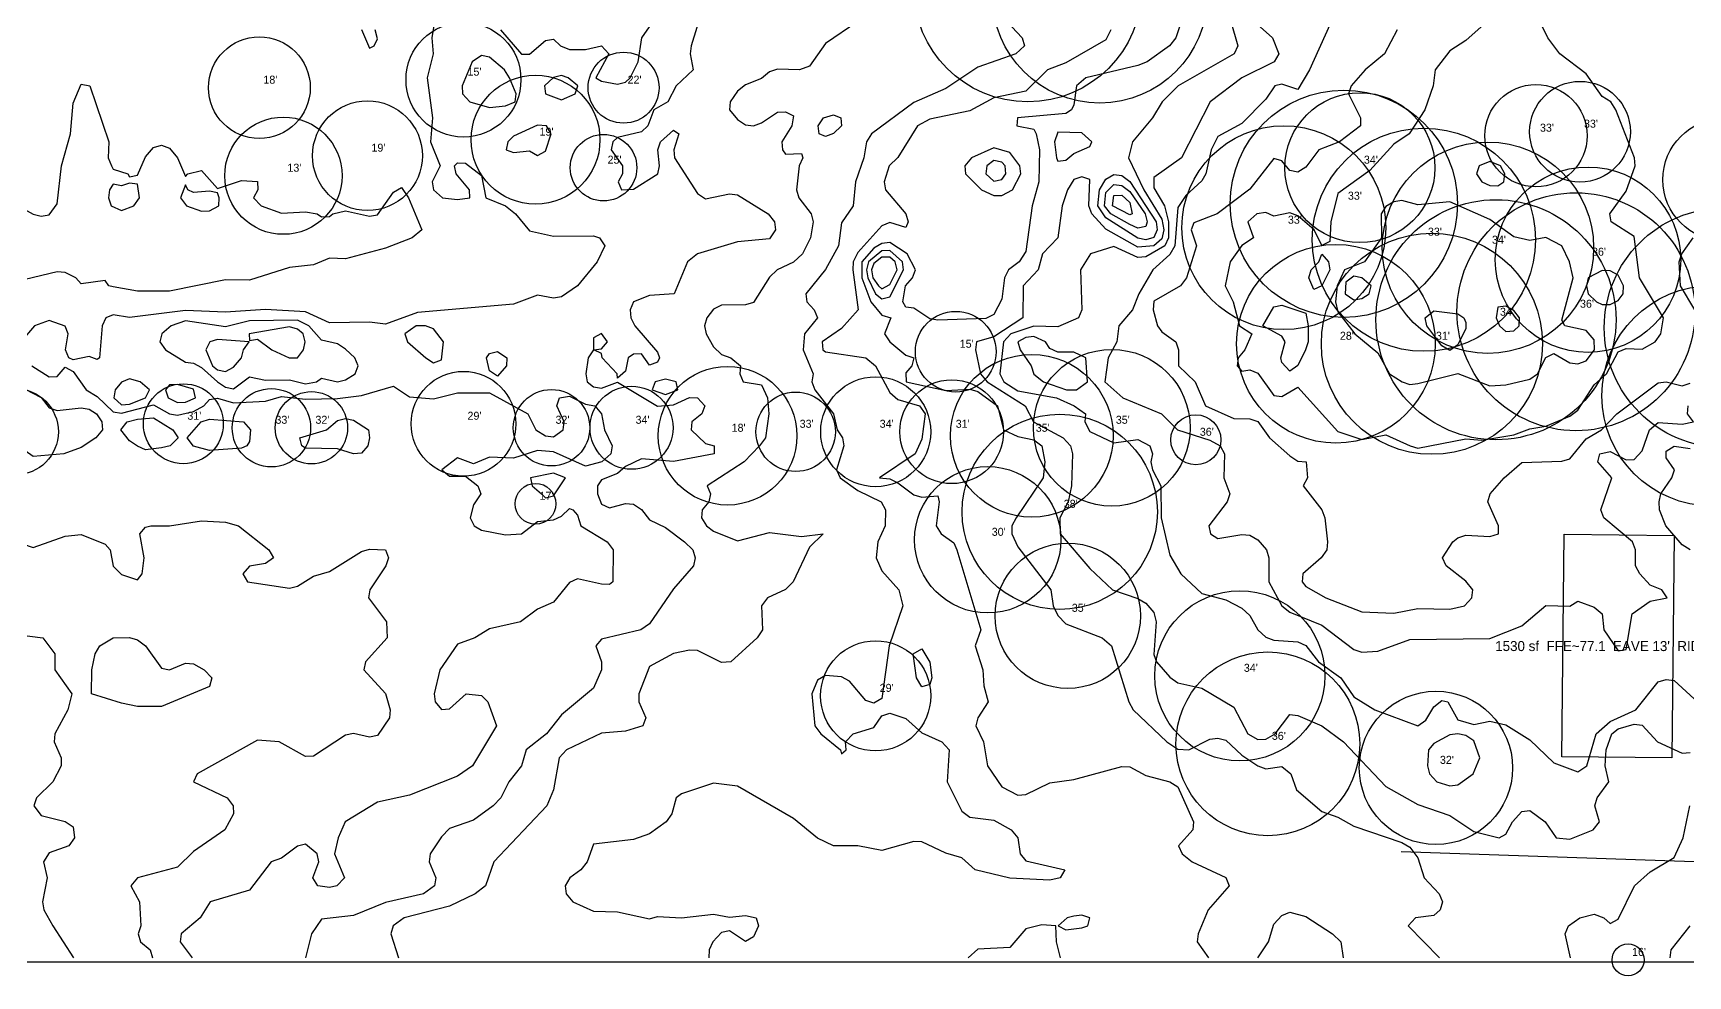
# Model space of a CAD drawing. Extents: x 425736 to 427074, y 1578339 to 1579567.
# Drawn here: x 426253 to 426666.5, y 1578346.5 to 1578582.1 of the extents above; entities that cross this region are included whole.
import ezdxf
from ezdxf.enums import TextEntityAlignment as Align

# ---------------------------------------------------------------- set-up
doc = ezdxf.new("R2010")
doc.units = 21
doc.header["$MEASUREMENT"] = 0
for name, color, linetype in [('A-BLDG-ANNO', 1, 'Continuous'), ('A-BLDG-FTPT', 1, 'Continuous'), ('C-ROAD-CNTR', 7, 'Continuous'), ('C-TOPO-HALF', 9, 'Continuous'), ('C-TOPO-MAJR', 3, 'Continuous'), ('C-TOPO-MINR', 8, 'Continuous'), ('G-ANNO-ZONE', 6, 'Continuous'), ('L-PLNT-ANNO', 92, 'Continuous'), ('L-PLNT-TREE', 92, 'Continuous')]:
    doc.layers.add(name, color=color, linetype=linetype)

msp = doc.modelspace()

# ---------------------------------------------------------------- linework, layer by layer
at = {"layer": 'A-BLDG-FTPT', "elevation": 76.13992309570312}
msp.add_lwpolyline([(426663.0558243818, 1578456.5930075934), (426662.4660390326, 1578400.998558625), (426634.95288160857, 1578401.272571077), (426635.5429249015, 1578456.9033814424), (426663.0558243818, 1578456.5930075934)], close=True, dxfattribs=at)
at = {"layer": 'C-ROAD-CNTR'}
msp.add_lwpolyline([(426594.78933869535, 1578377.5869578938), (426777.83140241937, 1578371.3628227862), (426930.50850105536, 1578365.794058313), (427050, 1578365.7485125621)], dxfattribs=at)
at = {"layer": 'C-TOPO-HALF'}
for points, elevation in [([(426421, 1578590.6540178573), (426417.3948228527, 1578579.0000000002), (426417.136999068, 1578576.9999999998), (426417.91414790996, 1578573), (426413.61480443913, 1578569), (426411.59545281343, 1578565), (426408.08905022964, 1578563), (426406.5660017346, 1578559), (426405, 1578557.464364688), (426399, 1578556.0340466083), (426397.8050855941, 1578555), (426397.4436417523, 1578553), (426400.20438957476, 1578549), (426400.25216803694, 1578547), (426399.1771082641, 1578545.0000000002), (426400.0027932961, 1578543), (426403, 1578543.136089578), (426409.03074295475, 1578547), (426409.5196658545, 1578549), (426409.03191850596, 1578553), (426409.68855084066, 1578555), (426413, 1578557.8509833587), (426414.30662020907, 1578557), (426413.07512060646, 1578553.0000000002), (426413.2252730735, 1578551.0000000002), (426419, 1578542.0566448802), (426421, 1578540.7602646428), (426427, 1578541.9297838388), (426429.00000000006, 1578541.7473406382), (426436.6019854196, 1578537), (426438.2067530615, 1578535), (426438.489571188, 1578533), (426437.00000000006, 1578530.7259362594), (426429, 1578529.9994278632), (426419, 1578526.9893941402), (426416.4441201001, 1578525), (426413.1799196787, 1578517), (426407, 1578516.5307135917), (426402.97377867956, 1578515), (426402.1338799908, 1578513), (426402.3005010962, 1578511), (426403.3030861354, 1578509.0000000002), (426409, 1578502.4305273835), (426409.50673612364, 1578501), (426409, 1578499.8595108148), (426407, 1578499.1158052755), (426405, 1578501.9870880707), (426403, 1578501.8987911828), (426401.65508068807, 1578501), (426401, 1578497.618761062), (426399, 1578495.8835063437), (426398.8906708832, 1578497), (426395.1818705036, 1578501), (426395, 1578502.0420445176), (426393.0470588235, 1578503), (426395, 1578503.2648131268), (426396.5056357524, 1578505), (426395, 1578507.0574718253), (426393, 1578505.9586666666), (426392.9962511715, 1578503), (426391.6676258993, 1578501), (426391.0721938922, 1578497), (426391.3950983186, 1578495), (426393.00000000006, 1578493.7063904076), (426395, 1578493.419960041), (426399, 1578494.9309474444), (426409, 1578488.8771012328), (426413, 1578489.2015991125), (426417, 1578491.0887721486), (426419.00000000006, 1578491.0216870098), (426420.7875639634, 1578489), (426420.0736176423, 1578487), (426417.5801583374, 1578485), (426417.40336298756, 1578482.9999999998), (426421, 1578479.5633039945), (426423.10003907775, 1578479), (426423.1547112462, 1578477), (426413, 1578475.1034132296), (426405, 1578475.7486893092), (426401, 1578473.854878927), (426399, 1578472.068684871), (426395, 1578470.5034872135), (426394.01811083395, 1578469), (426393.969630689, 1578467), (426395, 1578464.3696741117), (426397, 1578463.5105469818), (426401, 1578464.5727587442), (426403, 1578464.4222672358), (426405, 1578463.0889556375), (426407, 1578460.5107786467), (426411, 1578458.565980425), (426415.7309585188, 1578455), (426417.77740282466, 1578453), (426418.42488479265, 1578451), (426417.97013774107, 1578449), (426413, 1578443.2209032257), (426407, 1578434.5279634935), (426404.8268590455, 1578433), (426395, 1578430.6719275548), (426393.5553319919, 1578429), (426395.0258776329, 1578425), (426395.02278955723, 1578423.0000000002), (426393, 1578418.4066959384), (426385, 1578411.782923674), (426381.2542427153, 1578407), (426376.1793912355, 1578403), (426374.9641719745, 1578399), (426371.87169125077, 1578395), (426369.84075249673, 1578391), (426367.94655929727, 1578389), (426363, 1578385.426644182), (426357, 1578383.3530464491), (426355, 1578381.2971644613), (426352.1568952524, 1578377), (426351.92315748136, 1578375), (426353.6294298107, 1578371), (426353.2336244541, 1578369), (426350.5217509516, 1578367), (426341, 1578364.8347937842), (426333, 1578361.5680016833), (426325, 1578360.6956714762), (426322.4795895439, 1578357), (426321.0405959836, 1578351)], 73.5), ([(426369.72731798375, 1578583), (426375, 1578576.9038817005), (426377, 1578576.8735891646), (426381, 1578580.3233054783), (426383, 1578580.6072466245), (426384.7064053711, 1578579), (426387, 1578578.0236142534), (426391, 1578578.0388458832), (426395, 1578578.9295232454), (426396.8193494346, 1578577), (426393.57484595873, 1578571), (426393.57484595873, 1578571), (426395, 1578570.114613826), (426399, 1578569.41990562), (426401, 1578569.8448967892), (426402.15626345243, 1578571), (426404.11435400683, 1578575), (426405.07583333337, 1578581), (426409.27940042823, 1578587)], 73.5), ([(426540.4892696723, 1578587), (426538.5417934491, 1578581), (426536.907948244, 1578579), (426531.367281044, 1578575), (426529, 1578574.0306775067), (426516.04200261075, 1578571), (426513.7071590541, 1578569), (426513, 1578564.1944189463), (426512.45350692986, 1578563), (426511, 1578562.0718232044), (426498.970417473, 1578561), (426498.75809273846, 1578559), (426503, 1578558.1435764532), (426503.62415130937, 1578557), (426504.41533546324, 1578553), (426504.2901934623, 1578545), (426502.5949122807, 1578539), (426501, 1578527.533086191), (426499.36736099154, 1578525), (426496.7028199566, 1578523), (426495.6514666849, 1578521), (426495, 1578515.6061176471), (426493, 1578511.7818858018), (426491, 1578510.791595642), (426479, 1578510.3612793467), (426477, 1578510.7144455493), (426473, 1578513.4018454005), (426471, 1578513.6656558), (426470.30532844656, 1578515), (426470.9852586876, 1578519), (426472.7128176752, 1578521), (426473.47762938234, 1578523), (426471.40248104755, 1578527), (426467, 1578529.80746478), (426465, 1578529.5293191897), (426463, 1578528.3560906686), (426460.03182718565, 1578525), (426460.07366438024, 1578521), (426462.2639649012, 1578515), (426465, 1578511.6624652706), (426467.2952834922, 1578511), (426465.7446528857, 1578507), (426467.0389300677, 1578505), (426471, 1578501.6319129646), (426473.0533567869, 1578501), (426472.51895943563, 1578499), (426471, 1578497.236047107), (426471.1497630332, 1578495), (426481, 1578492.7816851125), (426487, 1578493.144020459), (426489, 1578492.6027227193), (426493.92547058413, 1578489), (426495.44400544965, 1578483), (426498.99999999994, 1578481.2843744138), (426503, 1578480.4818140315), (426504.9867374005, 1578479), (426505.76842667477, 1578475), (426505.35064464353, 1578471), (426498.631143388, 1578461), (426497.5383675133, 1578459), (426497.49669211195, 1578457), (426499, 1578453.7545070108), (426507.2311567164, 1578443), (426507.85845241306, 1578439), (426509, 1578436.5452396304), (426511, 1578434.518624642), (426520.064450277, 1578431), (426522.420138162, 1578429), (426526.7582892171, 1578415), (426527.86869020126, 1578413), (426536.2161481929, 1578405), (426539.00000000006, 1578403.2114164906), (426541.7823429542, 1578403), (426547, 1578405.632600481), (426549, 1578405.945863952), (426551, 1578405.4312992701), (426555, 1578401.6802712623), (426559, 1578399.013615734), (426561, 1578398.2237103174), (426565, 1578398.8679785333), (426567.2046296296, 1578397), (426568.6409327598, 1578393), (426575, 1578387.5739444569), (426579, 1578386.211128687), (426583, 1578383.8964957818), (426595, 1578379.8679334917), (426597, 1578378.692159383), (426599, 1578376.0031585596), (426600.5425531915, 1578371), (426604.30611037137, 1578367), (426605.10782685713, 1578365), (426604.5566521161, 1578363), (426603, 1578361.567085954), (426598.3580901857, 1578361), (426596.56687431294, 1578359), (426604.3720882293, 1578351)], 75.5), ([(426496.24732949876, 1578585), (426500.1258887495, 1578581), (426500.67417442845, 1578579), (426498.5466517232, 1578577), (426489, 1578573.6189140328), (426481.00000000006, 1578568.289013415), (426473, 1578564.7773993297), (426462.4591836735, 1578557), (426461.21232516563, 1578555), (426460.5530246889, 1578551), (426458.47664037446, 1578545), (426457.8655174485, 1578539), (426455, 1578534.7419215855), (426454.20353773586, 1578529), (426451, 1578523.0712468193), (426446.0641810919, 1578517), (426446.29335332336, 1578515), (426448.1277664125, 1578513), (426448.9221435794, 1578511), (426445.75030122616, 1578507), (426445.3419083064, 1578503), (426447.87385639036, 1578497), (426447.5652456178, 1578495), (426448.2860569715, 1578493), (426452.97180101095, 1578487), (426453.84407484403, 1578483), (426455.1930587691, 1578481), (426455.5466180959, 1578479), (426453.74457406404, 1578473), (426454.63831595215, 1578471), (426459, 1578467.83737646), (426464.84725838265, 1578465), (426465.9411162969, 1578463), (426465.87383703707, 1578459), (426464.06535516237, 1578455), (426463.6182140483, 1578451), (426465, 1578447.7198520345), (426469.2607396339, 1578442.9999999998), (426470.2780565091, 1578439), (426466.8992615452, 1578429), (426465, 1578415.8577728774), (426463, 1578414.6300634455), (426461, 1578415.352510808), (426457, 1578420.142619127), (426455, 1578421.273855818), (426451, 1578421.5958588133), (426449, 1578420.3796127145), (426447.55217940005, 1578417), (426448.3292052259, 1578409), (426449.81749871327, 1578407), (426454.71859545005, 1578403), (426455, 1578402.0428931876), (426456.1189773844, 1578403), (426455.9309309309, 1578405), (426457.86888567294, 1578407), (426463, 1578408.5600973237), (426465, 1578411.4750957855), (426467, 1578412.1859883238), (426471, 1578410.8636613525), (426475, 1578407.256851155), (426480.0413720475, 1578405), (426481.8937157318, 1578403), (426481.37269062817, 1578395), (426485.00000000006, 1578387.7093866353), (426487, 1578386.1373053293), (426493, 1578385.4456897355), (426497.3611509205, 1578383), (426499.0367285499, 1578381), (426499.5924123121, 1578377), (426501, 1578375.226871055), (426510.7552986513, 1578373), (426509.6048071548, 1578371), (426507, 1578370.4051634083), (426497.00000000006, 1578370.8923057923), (426488.3665893272, 1578373.0000000002), (426485, 1578376.0421576328), (426481, 1578377.1668085107), (426475, 1578380.0394990365), (426473, 1578380.0525739319), (426465, 1578377.80453149), (426459, 1578379.0214200714), (426453, 1578379.0342755397), (426449, 1578380.909840039), (426443, 1578385.8351351353), (426429, 1578393.9151687166), (426423, 1578394.70175), (426415, 1578392.0420948896), (426413.60838503484, 1578391), (426412.5274991353, 1578387), (426411.132457434, 1578385), (426407, 1578382.0299704517), (426403, 1578380.6006382979), (426393, 1578379.3985036423), (426391.3828095418, 1578375), (426389.831792976, 1578373), (426387.09067734884, 1578371), (426385.8715134888, 1578369), (426386.1809581935, 1578367), (426387.8296263345, 1578365), (426393, 1578362.640471092), (426399, 1578362.5234975282), (426407, 1578360.7620900501), (426409, 1578361.383231441), (426415, 1578361.0433565432), (426423, 1578361.9497256745), (426427, 1578361.1764093065), (426431, 1578361.6020637057), (426433.66335368453, 1578361), (426434.2451734422, 1578359), (426433, 1578356.2448540707), (426431, 1578355.0976709242), (426427, 1578357.7618151894), (426425, 1578357.3160248448), (426422.7803626411, 1578355), (426421.86629113543, 1578353), (426421.80371845944, 1578351)], 74.5), ([(426558.0793939105, 1578585), (426562.6282271945, 1578581), (426564.24674615456, 1578577), (426563.1127335194, 1578575), (426555, 1578570.9421109697), (426547.05394495407, 1578565), (426539.905079588, 1578551), (426533, 1578546.0191310567), (426533, 1578543.432558779), (426535.66378769936, 1578539), (426536.65472404927, 1578535), (426536.70804352965, 1578531), (426535.7698419378, 1578529), (426531, 1578526.201915036), (426529, 1578526.0372929634), (426523, 1578528.816592199), (426517.16401920945, 1578527), (426514.65037747397, 1578523), (426514.9796552698, 1578513), (426514.1498653904, 1578511), (426509.00000000006, 1578508.7336223172), (426503, 1578508.8607447285), (426497.31147650117, 1578507), (426495.46660169424, 1578505), (426494.50107002934, 1578497), (426495.55499176274, 1578495), (426499, 1578492.7007098778), (426508.72445384075, 1578491), (426513.1304347826, 1578489), (426515.8910976664, 1578487), (426515.7971306882, 1578485), (426517, 1578482.5995372804), (426523, 1578479.7484739677), (426529, 1578480.5840339852), (426532.03855421685, 1578479), (426532.6788651316, 1578477), (426532.25741444866, 1578475), (426532.67081179266, 1578473), (426534.778569393, 1578469), (426534.85221346945, 1578461), (426537, 1578451.6448087431), (426539.77029608405, 1578447), (426545, 1578442.05299589), (426551, 1578440.5332849892), (426555, 1578438.383589446), (426557, 1578436.6052891256), (426559.0154622571, 1578433), (426561.00000000006, 1578431.1630056654), (426563, 1578430.3745273151), (426569, 1578430.0005804673), (426571, 1578429.053364102), (426574.14166666666, 1578425), (426579.7215768177, 1578421), (426583, 1578416.2311827957), (426588.26425505825, 1578413), (426599, 1578409.0441693626), (426601, 1578410.4084887807), (426603, 1578413.7398474035), (426605, 1578415.3434343433), (426606.51391465677, 1578415), (426609, 1578410.506259389), (426613.00000000006, 1578409.3721241902), (426617, 1578410.1371841156), (426621, 1578409.2407186925), (426627, 1578405.4902196482), (426633, 1578399.7794974204), (426639, 1578397.4839758477), (426641.2151191517, 1578399), (426643.55944179476, 1578407), (426647, 1578410.1103672145), (426653.42580489954, 1578413), (426659, 1578420.0035262392), (426661, 1578420.5787317646), (426663, 1578420.298946557), (426671, 1578412.9613507453)], 76.5), ([(426593.843939233, 1578583), (426590.6289846517, 1578577), (426585.79171827994, 1578573), (426582.2778432528, 1578569), (426581.67062396463, 1578567), (426584.6383802817, 1578561), (426584.6121996303, 1578559), (426579.36274829047, 1578555), (426574.1968449136, 1578553), (426571, 1578548.6383636496), (426569, 1578547.424497333), (426567, 1578547.840085288), (426565, 1578550.1931523024), (426563, 1578550.8406999547), (426557, 1578543.1430899126), (426548.86795634043, 1578537), (426543, 1578534.7068165161), (426542.3309070013, 1578533), (426543.70544658636, 1578529), (426541.1763090129, 1578521), (426539.69518224674, 1578519), (426533, 1578515.1088963964), (426532.81734828197, 1578513), (426533.96120661264, 1578509), (426535, 1578507.5086989412), (426538.53140388767, 1578505), (426539.154185022, 1578503), (426539.1851477135, 1578499), (426543.35301794455, 1578495), (426545.8914602116, 1578489), (426553, 1578485.7933999738), (426557, 1578485.706419554), (426559.00000000006, 1578485.0440677968), (426561.9346582355, 1578481), (426567, 1578476.491232953), (426569, 1578475.146462851), (426571.08305921056, 1578475), (426571.37971149373, 1578471), (426570.3541666667, 1578469), (426574.97372210224, 1578463), (426575.7625698324, 1578461), (426576.43919544795, 1578455), (426576.2047052461, 1578453), (426574.81971677556, 1578451), (426570.2711913219, 1578447), (426570.08743475017, 1578445), (426571, 1578443.7883663364), (426575.99107002973, 1578441), (426585, 1578437.513226561), (426593, 1578437.1990975747), (426599, 1578438.2950218099), (426607, 1578438.1969461697), (426610.6465001033, 1578439), (426612.47195449524, 1578441), (426612.71712842496, 1578443.0000000002), (426611, 1578445.1964963502), (426606.07755474455, 1578449), (426605.145030426, 1578451), (426607.69819600193, 1578455), (426609, 1578456.0016256096), (426611, 1578456.6727933318), (426617, 1578456.2852123922), (426619.1250840619, 1578457), (426619.15185783524, 1578459), (426616.48739673797, 1578465), (426617.0768219658, 1578467), (426620.5235051272, 1578471), (426625, 1578474.8314658129), (426635, 1578475.1183374082), (426637, 1578475.7416289593), (426641, 1578480.7748218095), (426644.8546558058, 1578483), (426648.6743601463, 1578487.0000000002), (426659, 1578494.7247412782), (426661, 1578494.9543937708), (426665, 1578494.0034046175), (426667, 1578494.650180492)], 77.5), ([(426249.2569165423, 1578539), (426253, 1578536.8859310248), (426255, 1578536.3557745696), (426257, 1578536.7271884272), (426259, 1578539.4533333334), (426260.08523710107, 1578549), (426262.32285225624, 1578557), (426263, 1578564.659163987), (426265, 1578569.4142939043), (426267.1582417583, 1578569), (426271.873889204, 1578555), (426271.71277483995, 1578551), (426272.5039399625, 1578549), (426273, 1578548.1279683376), (426276.6496018203, 1578547), (426277, 1578546.2366790583), (426279, 1578546.651331719), (426281, 1578551.212815534), (426283, 1578553.5865348042), (426285, 1578554.146712604), (426287, 1578553.3851224105), (426289.07060333766, 1578551), (426291, 1578546.2657926101), (426291.57786116324, 1578547), (426295, 1578547.8038444736), (426299, 1578543.32275641), (426305, 1578545.3379815987), (426309, 1578545.0506251906), (426309.1454494696, 1578543), (426308.0093530787, 1578541), (426309.9696584591, 1578539), (426315, 1578537.1596146813), (426321, 1578537.4906789414), (426323.9099687588, 1578537), (426325, 1578536.1950503355), (426327, 1578536.2743607464), (426327.81967213115, 1578537), (426331, 1578537.6792620583), (426337, 1578536.346166395), (426339, 1578536.7055002877), (426343, 1578542.3580932885), (426345, 1578543.5489853043), (426346.7340267459, 1578541), (426350.0496040017, 1578533), (426347.7113107391, 1578531), (426341, 1578528.3971039928), (426331, 1578525.7608832808), (426327, 1578525.8724832213), (426322.99999999994, 1578524.255837059), (426317, 1578523.5713196034), (426307, 1578520.394679803), (426301, 1578520.452972973), (426287, 1578517.6768172886), (426279, 1578517.632680124), (426273, 1578518.765270227), (426273, 1578518.765270227), (426271.89706987224, 1578519), (426271, 1578520.3281423803), (426265, 1578519.4626086955), (426263.655513308, 1578521), (426261, 1578522.2671755727), (426259, 1578522.4963297574), (426251, 1578520.5743340016)], 72.5), ([(426668.1664162718, 1578513), (426664.5849140158, 1578519), (426664.2982836194, 1578525), (426664.9440474115, 1578527), (426667.7652035116, 1578531)], 77.5), ([(426251.00000000006, 1578493.1094224926), (426255, 1578491.0439359266), (426257, 1578488.5028944225), (426259, 1578487.8433636734), (426265, 1578488.4886690578), (426267, 1578488.1143541038), (426268.79301776615, 1578487), (426270.0959857799, 1578485), (426270.3129906026, 1578483), (426268.64657661854, 1578481), (426265, 1578478.591002395), (426260.6618099733, 1578477), (426253, 1578476.2969096715), (426249, 1578479.1908497885)], 72.5), ([(426667, 1578452.969367306), (426665, 1578454.2056005895), (426660.9339156855, 1578459), (426659.3575505466, 1578463), (426659.29654771136, 1578465), (426659.7100544026, 1578467), (426662.4213634999, 1578471), (426663.0776836158, 1578473), (426661, 1578475.9623721882), (426661, 1578477.6535291085), (426663, 1578478.878764989), (426667, 1578478.3271813237)], 76.5), ([(426243, 1578456.9770345392), (426253, 1578453.5492957747), (426261, 1578456.4048738778), (426265, 1578456.7831632653), (426271, 1578454.436955525), (426272.17202692595, 1578453), (426273, 1578448.8834080717), (426275, 1578446.841810546), (426279, 1578445.5238095238), (426280.21616320126, 1578447), (426280.7346867343, 1578450.9999999998), (426279.58601286175, 1578457), (426281, 1578458.688099808), (426282.4130434783, 1578459), (426287, 1578459.0224444442), (426295, 1578460.2740272698), (426301, 1578459.9440277887), (426304.2512959207, 1578459), (426311.84044233814, 1578453), (426313.064893617, 1578451), (426311, 1578449.6105357946), (426307, 1578448.8785625775), (426305.33039647574, 1578447), (426306.54615622107, 1578445), (426317, 1578443.37510408), (426319, 1578443.9351163944), (426323, 1578446.4433977853), (426327, 1578447.5430067314), (426335, 1578452.6158566927), (426337, 1578453.196500673), (426341, 1578453.0242653005), (426341.724530299, 1578451), (426341.12659874273, 1578449), (426337.1289452387, 1578443), (426336.796302521, 1578441), (426341.2526766595, 1578435), (426341.4133858268, 1578431), (426335.99740330735, 1578425), (426335.5896539672, 1578423.0000000002), (426341, 1578417.0744720267), (426342.20586911513, 1578413), (426342.03712176357, 1578411), (426338.99999999994, 1578406.604464139), (426337, 1578406.1537313433), (426333, 1578407.085415136), (426331, 1578406.6625760545), (426323, 1578401.3952043913), (426321, 1578401.3589502652), (426314.45707376057, 1578405), (426309, 1578405.42782533), (426293.91540469974, 1578397), (426293.0228531856, 1578395), (426301.43199761654, 1578390.9999999998), (426302.9814814815, 1578389), (426303.0334716063, 1578387), (426300.8338058115, 1578383), (426293, 1578377.5950772201), (426289, 1578373.6719439793), (426279.07548734965, 1578371), (426277.3462804477, 1578369), (426279.51146310964, 1578365), (426279.89710338134, 1578359), (426279.2255941499, 1578357), (426279.78571428574, 1578355), (426282.1683256906, 1578353), (426282.75109476264, 1578351)], 72.5), ([(426637.15902578796, 1578351), (426635.7892646857, 1578357), (426636.66310551733, 1578359), (426639.49302134645, 1578361), (426643, 1578361.897303392), (426645.43505402165, 1578361), (426646.99999999994, 1578359.6269222666), (426649, 1578360.7218785796), (426653.0777034319, 1578369), (426657, 1578372.479707049), (426663, 1578376.0774456523), (426665.2684794499, 1578381), (426666.95247626374, 1578388.9999999998)], 75.5)]:
    msp.add_lwpolyline(points, dxfattribs=dict(at, elevation=elevation))
for points, elevation in [([(426362.1127333403, 1578565), (426367, 1578563.5635595068), (426371, 1578563.9603894667), (426373.4536256324, 1578565), (426373.63046469784, 1578567), (426371.9591186759, 1578571), (426370.71050772176, 1578573), (426367, 1578576.1444887277), (426365, 1578576.5679470198), (426362.62974394945, 1578575), (426360.1940618304, 1578569), (426360.25791425037, 1578567), (426362.1127333403, 1578565)], 73.5), ([(426380.96726624534, 1578567), (426385, 1578565.4634204847), (426388.37901293725, 1578567), (426389.08523592085, 1578569), (426386.6878716886, 1578571), (426385, 1578571.505205243), (426383, 1578571.0786542923), (426380.7713512183, 1578569), (426380.96726624534, 1578567)], 73.5), ([(426371.20042417815, 1578553), (426373, 1578552.3109095832), (426377, 1578552.7153322867), (426379, 1578551.5581056466), (426381, 1578552.616595136), (426382.4140840628, 1578557), (426381.28422425035, 1578559), (426379, 1578559.1212817933), (426373, 1578556.4129311256), (426371.55287890247, 1578555), (426371.20042417815, 1578553)], 73.5), ([(426489.904538743, 1578543), (426493, 1578541.5795564128), (426495, 1578541.512311794), (426497.66042502597, 1578543), (426499.7832849338, 1578547), (426499.5270165959, 1578549), (426497, 1578552.3359304764), (426493, 1578553.4662109157), (426487.4707558934, 1578551), (426485.74211944605, 1578549), (426485.90852145135, 1578547), (426489.904538743, 1578543)], 75.5), ([(426614.9934834123, 1578545), (426617, 1578544.0273106417), (426619, 1578543.936909357), (426620.44941475365, 1578545), (426620.7297428727, 1578547), (426619.60445529444, 1578549), (426617, 1578550.0465012295), (426614.33249540755, 1578549), (426613.67705359333, 1578547), (426614.9934834123, 1578545)], 78.5), ([(426529, 1578530.8829760319), (426521, 1578535.9481601403), (426519.02391846664, 1578539), (426519.42338355037, 1578543), (426521, 1578545.6411930632), (426523, 1578546.773381858), (426525, 1578546.5510613539), (426527, 1578545.0415230254), (426533.5812722895, 1578535), (426533.87481064396, 1578533), (426533, 1578531.0532994117), (426531.00000000006, 1578530.4827368953), (426529, 1578530.8829760319)], 75.5), ([(426272.4846112791, 1578539), (426275, 1578537.8017440827), (426278.12105263164, 1578539), (426279.5479951397, 1578541), (426279, 1578544.4030634575), (426277, 1578544.6624957728), (426275, 1578543.953495007), (426273.00000000006, 1578544.3523685918), (426272.01349112426, 1578543), (426271.7622284257, 1578541), (426272.4846112791, 1578539)], 72.5), ([(426291.2738654147, 1578539), (426295, 1578537.6551273018), (426297, 1578537.7043710663), (426299.34197961027, 1578539), (426299.47517842986, 1578541), (426299, 1578542.1960079842), (426296.99999999994, 1578542.6439745072), (426293, 1578542.2617671345), (426291.63250478014, 1578543), (426291, 1578544.2179675996), (426289.8218430034, 1578541), (426291.2738654147, 1578539)], 72.5), ([(426527, 1578536.7578831487), (426522.65405798936, 1578539), (426523, 1578541.565852255), (426525, 1578541.6633655766), (426527, 1578539.8308247423), (426527.6087386319, 1578537), (426527, 1578536.7578831487)], 74.5), ([(426595.1023744648, 1578495), (426597, 1578494.3233865371), (426599, 1578494.5598164052), (426608.99999999994, 1578497.0999471177), (426617, 1578494.0017662337), (426621, 1578494.2157270648), (426627, 1578495.68329718), (426628.8786753327, 1578497), (426631, 1578501.0572315883), (426633, 1578502.069527897), (426637, 1578499.7223111112), (426639.00000000006, 1578499.5049482682), (426641, 1578500.215868346), (426643.0846358105, 1578503), (426643, 1578505.4900114406), (426641, 1578507.7862092664), (426635.7324902724, 1578509), (426635, 1578510.379120879), (426637.82594668027, 1578521), (426636.9029332077, 1578524.9999999998), (426635, 1578528.9815789473), (426631, 1578531.0833983722), (426627, 1578530.3361160804), (426623, 1578531.2480796091), (426617, 1578535.5304067659), (426607, 1578539.953657051), (426599, 1578539.2034514078), (426595, 1578540.2833537909), (426593, 1578540.001044932), (426591, 1578538.7671425035), (426589.82806172705, 1578537), (426589.93063812924, 1578531), (426585.62977602106, 1578525), (426580.6871635949, 1578523), (426578.804850105, 1578519), (426578.3926372415, 1578515), (426579, 1578512.5025304593), (426583.2615683733, 1578507), (426589, 1578502.2130245357), (426591.8826359833, 1578497), (426595.1023744648, 1578495)], 78.5), ([(426464.2343564952, 1578519), (426465, 1578518.2490383517), (426467, 1578519.2911274913), (426468.8619079768, 1578523), (426468.37115368195, 1578525), (426467, 1578526.1766717557), (426465, 1578526.1759242723), (426463, 1578524.5687943262), (426462.4156099034, 1578523), (426462.77564562927, 1578521), (426464.2343564952, 1578519)], 76.5), ([(426643.6276436659, 1578515), (426645, 1578514.302446793), (426647, 1578514.3415300546), (426649, 1578515.31962933), (426650.269474386, 1578517), (426650.38436115073, 1578519), (426649, 1578521.6331696904), (426646.99999999994, 1578522.7341776532), (426645, 1578522.790371075), (426641.56197362824, 1578521), (426641.1418704499, 1578519), (426641.54449410806, 1578517), (426643.6276436659, 1578515)], 78.5), ([(426607.00000000006, 1578502.831597739), (426605, 1578503.9652912258), (426601.22162508, 1578509), (426600.82292155945, 1578511), (426603, 1578512.6984924623), (426609, 1578511.9593691817), (426610.4457831325, 1578511), (426611, 1578509.8109065157), (426611, 1578508.2821316612), (426609, 1578504.2114639813), (426607.00000000006, 1578502.831597739)], 78.5), ([(426299.04390681005, 1578495.0000000002), (426301, 1578493.6136161566), (426303, 1578493.2016855285), (426307, 1578496.2469194764), (426311, 1578495.3912386706), (426317, 1578495.4776372262), (426321, 1578494.5116069536), (426323.8030129672, 1578495), (426325, 1578495.8626992854), (426329, 1578495.0172380323), (426331, 1578495.4615875548), (426333.4527228581, 1578497), (426334.1663222017, 1578499), (426333.3347236705, 1578501), (426331, 1578503.1572365882), (426329, 1578504.4970020303), (426325, 1578505.3989328027), (426321.8576460837, 1578509), (426319, 1578510.4298242973), (426307, 1578510.267103335), (426301.00000000006, 1578508.7556296072), (426291, 1578510.1885400363), (426287.4361967009, 1578509), (426285.136755748, 1578507), (426284.61336302897, 1578505), (426286.0598850207, 1578503), (426291, 1578499.8676190474), (426293, 1578499.6284127042), (426295, 1578498.5341078134), (426299.04390681005, 1578495.0000000002)], 73.5), ([(426351.0583530267, 1578500.9999999998), (426353, 1578499.715762895), (426355, 1578500.4418157337), (426355.46922041365, 1578505), (426353, 1578508.2141750264), (426351, 1578509.0156650527), (426348.64794331143, 1578509), (426345.8754091895, 1578507), (426346.54303908657, 1578505), (426351.0583530267, 1578500.9999999998)], 73.5), ([(426273.14352921984, 1578490.9999999998), (426275, 1578489.2066356689), (426277, 1578489.3676093908), (426281.05019638647, 1578491), (426282.01082892244, 1578493), (426279.6669996821, 1578495), (426277, 1578495.769704918), (426275, 1578494.9287363673), (426273.4652872004, 1578493), (426273.14352921984, 1578490.9999999998)], 73.5), ([(426286.7428303175, 1578491), (426289, 1578489.7993324678), (426291, 1578489.8695812696), (426293.5477462081, 1578491), (426293, 1578493.157874411), (426289, 1578494.3436553678), (426287, 1578494.239212979), (426286.01244756207, 1578493), (426286.7428303175, 1578491)], 73.5), ([(426278.99999999994, 1578478.8955721003), (426277, 1578480.2530323213), (426274.8684340932, 1578483), (426276.4824883045, 1578485), (426279, 1578485.6869251921), (426283, 1578485.9577977562), (426287.8628534287, 1578483), (426289.19537037035, 1578481), (426287.18289995595, 1578479.0000000002), (426285, 1578478.4750666535), (426281, 1578477.9764797506), (426278.99999999994, 1578478.8955721003)], 72.5), ([(426293, 1578478.9261059796), (426291.48725, 1578481), (426294.9581566692, 1578485), (426297, 1578485.6761396702), (426305.49816849816, 1578485), (426307.29019292607, 1578483.0000000002), (426307, 1578480.0802034428), (426306.3401840124, 1578479), (426305, 1578478.4379916822), (426297, 1578477.8551403843), (426293, 1578478.9261059796)], 72.5), ([(426332.99999999994, 1578476.9721148084), (426329, 1578478.2465896015), (426321, 1578478.4059945503), (426320.10888145666, 1578479), (426319.56945812807, 1578481), (426326.24390959786, 1578483), (426329, 1578485.3416971173), (426331, 1578485.8501070663), (426333, 1578485.435960068), (426336.78194285714, 1578483), (426337.04324565316, 1578481.0000000002), (426336.5614820118, 1578479), (426335, 1578477.1631750711), (426332.99999999994, 1578476.9721148084)], 72.5), ([(426379.9875811781, 1578467), (426381, 1578465.976915549), (426383, 1578466.4538209396), (426385.95485770365, 1578471), (426383, 1578472.182339563), (426377.20588816446, 1578471), (426377.691781415, 1578469), (426379.9875811781, 1578467)], 73.5), ([(426475, 1578418.7754329005), (426473.7180696662, 1578421), (426472.9025164362, 1578427), (426475, 1578428.2239048134), (426477, 1578424.9273289526), (426477.52635003254, 1578420.9999999998), (426477, 1578419.336531871), (426475, 1578418.7754329005)], 74.5), ([(426603.7289694884, 1578395), (426607, 1578394.0292830481), (426609, 1578394.2945576566), (426612.83061447856, 1578397), (426614.48472639365, 1578401.0000000002), (426613, 1578405.2769445411), (426611, 1578406.5937992008), (426609, 1578406.980881572), (426607, 1578406.7483658097), (426603, 1578404.5955150197), (426601.66982908966, 1578403), (426601.40562219446, 1578399), (426601.8697399622, 1578397), (426603.7289694884, 1578395)], 76.5)]:
    msp.add_lwpolyline(points, close=True, dxfattribs=dict(at, elevation=elevation))
at = {"layer": 'C-TOPO-MAJR', "elevation": 75}
for points in [[(426522.3026647462, 1578583), (426521, 1578580.434138421), (426511, 1578574.739450637), (426506.4653731035, 1578573), (426501, 1578567.599078341), (426493, 1578565.922102911), (426487, 1578562.690444457), (426477, 1578560.6350121747), (426473.92909072805, 1578559), (426469, 1578551.0658330268), (426466.8708641182, 1578549), (426465.6191819464, 1578545), (426465.9790985355, 1578543), (426471.0580879387, 1578537), (426471.6178164441, 1578535), (426471, 1578533.557367668), (426467, 1578534.7989861914), (426465, 1578533.9561739427), (426459, 1578527.3347266058), (426457.8646727242, 1578525), (426457.75350638677, 1578523), (426459.1297906036, 1578513), (426455, 1578508.2779629384), (426450.089054817, 1578505), (426450.3334240363, 1578503), (426451, 1578502.5132951422), (426461.02081632655, 1578501), (426463.4284073507, 1578499), (426467, 1578492.3253130028), (426469, 1578490.5930448123), (426474.4794258373, 1578489), (426475.8647607762, 1578487), (426475, 1578480.6320119672), (426473.39387654327, 1578477), (426464.4606550404, 1578471), (426467, 1578470.729685841), (426469, 1578469.732929748), (426473, 1578466.7190528635), (426475, 1578466.1616161617), (426479, 1578466.5185396462), (426479.3860208817, 1578465), (426478.6188992731, 1578459), (426479.87634105026, 1578457), (426483, 1578454.729777386), (426483.81554608746, 1578453), (426489.74717173004, 1578433), (426488.3856960408, 1578429), (426490.307641372, 1578423), (426490.54665825976, 1578419), (426491.59623868123, 1578415), (426488.99142091157, 1578411), (426488.51346450264, 1578409), (426490.4376263527, 1578405), (426491.4087426769, 1578399), (426495, 1578393.7869164813), (426499, 1578391.662348772), (426501, 1578391.8007848267), (426507, 1578394.774960763), (426513, 1578395.5784872673), (426525, 1578398.8102189782), (426527, 1578398.7716361338), (426531, 1578396.6007413291), (426537, 1578395.0041100788), (426539, 1578393.7216631356), (426542.8792560801, 1578385), (426542.7598516458, 1578383), (426539.16181953764, 1578379), (426540.10440677963, 1578377), (426542.57354535593, 1578375), (426551, 1578371.0558041588), (426551.7944688875, 1578369), (426546.5856287425, 1578363), (426544.10315627407, 1578357), (426543.83982430457, 1578355), (426546.65455502894, 1578351)], [(426509.6589009876, 1578351), (426508.68147778336, 1578355), (426508.5394736842, 1578359), (426505, 1578359.2489485051), (426501, 1578358.2248034934), (426497, 1578353.5886772203), (426489, 1578353.1648197956), (426486.63624695165, 1578351)], [(426558.95834648155, 1578350.9999999998), (426561.66358871973, 1578355), (426563, 1578359.4432799015), (426565, 1578361.6093689506), (426567, 1578362.4420386408), (426571, 1578361.3869722558), (426577.6845756457, 1578357), (426579.70223715995, 1578355), (426580.3552293022, 1578351)], [(426662.05720492394, 1578351), (426662.29157261096, 1578353), (426666.9893327528, 1578359)]]:
    msp.add_lwpolyline(points, dxfattribs=at)
for points in [[(426527, 1578534.3038973194), (426522.2947606483, 1578537), (426520.66702185, 1578539), (426521, 1578542.3219704702), (426523, 1578544.2759275176), (426525, 1578544.066532398), (426527, 1578542.5187298437), (426530.82253466255, 1578537), (426531.3826375033, 1578535), (426531, 1578533.7631274718), (426529, 1578533.4000463232), (426527, 1578534.3038973194)], [(426509.1296296296, 1578359), (426511, 1578358.0241545893), (426515, 1578358.5322619332), (426516.5378548896, 1578359), (426517.04809052334, 1578361), (426515, 1578361.7216323821), (426513, 1578361.471168437), (426511.3707914298, 1578361.0000000002), (426509.1296296296, 1578359)]]:
    msp.add_lwpolyline(points, close=True, dxfattribs=at)
at = {"layer": 'C-TOPO-MINR'}
for points, elevation in [([(426353.5953380804, 1578586.9999999998), (426352.55655941734, 1578581), (426352.9033419023, 1578577), (426351.40693947824, 1578571.0000000002), (426352.7198900931, 1578561), (426352.2631355932, 1578555), (426354.6415380724, 1578549), (426352.6327835746, 1578545), (426352.98336130776, 1578543), (426355.2956455309, 1578540.9999999998), (426359, 1578540.5587575291), (426362.1068367134, 1578541), (426362.0431143799, 1578543), (426358.6424828698, 1578547), (426358.29279145657, 1578549), (426359, 1578549.6817271947), (426361, 1578549.6722616742), (426365, 1578546.5674900399), (426366.09545686573, 1578541), (426371, 1578538.9776824035), (426373.48484848486, 1578537), (426377, 1578532.7276077096), (426383, 1578531.3890196816), (426393, 1578531.457096078), (426394.49222546164, 1578531), (426395.78551871004, 1578529), (426393.8710801394, 1578525), (426389.0110246434, 1578519), (426385, 1578516.195933188), (426383, 1578515.8990196078), (426379, 1578516.6757045388), (426373, 1578514.3980826654), (426349, 1578512.3425060522), (426341, 1578509.401869811), (426337, 1578509.9156885198), (426327, 1578509.7109670942), (426321, 1578512.4560137037), (426311, 1578513.055056852), (426301, 1578512.3586375578), (426291.00000000006, 1578512.8068844415), (426277, 1578511.031841866), (426273, 1578511.760024587), (426271.1051113315, 1578511), (426270.22008464794, 1578509), (426269.577383592, 1578501), (426269, 1578500.5853503183), (426267, 1578501.278901402), (426263, 1578500.4463526611), (426261.9029649596, 1578501), (426261.01178781927, 1578503), (426261.7508887066, 1578507), (426261, 1578508.9072755687), (426257.00000000006, 1578510.3240190828), (426253.32220580993, 1578508.9999999998), (426249.8654058025, 1578505)], 73), ([(426618.56518064655, 1578587), (426611, 1578580.2860931056), (426607, 1578577.7485353763), (426603.3451154297, 1578573), (426602.84915599186, 1578569), (426600.7155160439, 1578563), (426596.84032328526, 1578557), (426593, 1578554.3755485895), (426587, 1578547.7628320456), (426579, 1578542.0878099175), (426577.24938318465, 1578535), (426577, 1578530.0651722709), (426575, 1578529.0370513317), (426573.0946647291, 1578533), (426569, 1578536.5081884922), (426567, 1578537.2242009859), (426563, 1578536.4017586643), (426561, 1578537.3413378512), (426558.73811219237, 1578537), (426556.5326730598, 1578535), (426557.914217768, 1578531), (426555, 1578529.0850534693), (426552.0626687235, 1578525), (426550.85332616104, 1578519), (426552.8163655061, 1578515), (426554.449516441, 1578509), (426557.4841168996, 1578507), (426555.7205100956, 1578503), (426554.1139933708, 1578501), (426553.83548645244, 1578499), (426555, 1578497.641685558), (426557, 1578498.0028646158), (426559, 1578497.1740761583), (426563, 1578491.5645670001), (426565, 1578491.3184290319), (426569, 1578493.635819521), (426579, 1578482.5479299363), (426585, 1578480.5354254767), (426591, 1578481.751486078), (426597.0602549247, 1578479), (426597.0602549247, 1578479), (426599, 1578478.3817663817), (426611, 1578480.738767695), (426615, 1578480.3667121832), (426623, 1578481.6938234179), (426627, 1578483.23517559), (426631, 1578483.9238451936), (426637, 1578486.3923904689), (426639, 1578487.912099922), (426643, 1578494.2645048713), (426646.08124167606, 1578497), (426649, 1578502.4752194847), (426651, 1578503.3025295797), (426655, 1578503.1576685968), (426658.25984630163, 1578505), (426659.71053992177, 1578507), (426660.3531571219, 1578511), (426654.3862807909, 1578521), (426653, 1578531.3259863944), (426647.3267550954, 1578535), (426646.916365952, 1578537), (426651, 1578542.6367816094), (426653.29757539916, 1578549), (426653.1346080306, 1578551), (426648.4135685781, 1578563), (426647.1717277487, 1578565), (426644.99999999994, 1578566.288888889), (426641, 1578571.9643078193), (426634.4406082513, 1578577), (426631.4473189608, 1578581), (426629, 1578586.0058550374)], 78), ([(426335, 1578583.0308261407), (426337, 1578578.3493530499), (426338.14038876886, 1578579), (426339, 1578580.7074217075), (426338.4648078885, 1578583)], 73), ([(426459, 1578585.0135196033), (426451, 1578579.5173537328), (426447, 1578573.8737569526), (426444.4378194208, 1578573), (426439, 1578573.1269088993), (426437, 1578572.465322384), (426435.00000000006, 1578570.8337683524), (426431, 1578569.1848715167), (426429, 1578567.6345395704), (426427.1614482617, 1578565), (426427.0092613508, 1578562.9999999998), (426429, 1578560.5371519774), (426431, 1578559.180259161), (426433, 1578558.9351458666), (426435, 1578559.6948000633), (426439, 1578562.3932459452), (426441, 1578562.4652948403), (426443, 1578561.439678284), (426442.51369265653, 1578559), (426440.0446414182, 1578555), (426440.17522592016, 1578553), (426441, 1578551.8684608405), (426445, 1578552.0127388537), (426445.31097203214, 1578551), (426444.381635581, 1578549), (426443.71656262456, 1578543), (426444.2661337493, 1578541), (426447.34514800267, 1578537), (426447.88615816727, 1578535), (426447.21225034655, 1578531), (426445.2445443223, 1578527), (426443, 1578524.9281583629), (426438.87908680947, 1578523), (426437, 1578521.162601626), (426433, 1578514.8011586033), (426431, 1578514.2206612986), (426425, 1578514.1121118749), (426423, 1578513.1238201745), (426421.3460361381, 1578511), (426420.74024416826, 1578509), (426421.1754577328, 1578507.0000000002), (426423, 1578503.765256232), (426425, 1578501.779874214), (426427.32671260636, 1578501), (426429.696096195, 1578499), (426429.5375544732, 1578497), (426430.39182114054, 1578495), (426435, 1578494.2623864904), (426436.4892343625, 1578491), (426436.819714181, 1578487), (426435.9720130381, 1578481), (426434.4557486631, 1578479), (426430.5980229077, 1578475), (426421.37797311274, 1578469), (426422.25575554627, 1578467), (426421.7981314232, 1578465), (426420.1728395062, 1578463), (426420.0087426073, 1578461), (426421.2310717184, 1578459), (426423, 1578457.6339535331), (426429, 1578455.2126624503), (426437.00000000006, 1578457.2882082458), (426445, 1578456.325391573), (426450.37186897884, 1578457), (426447, 1578453.631431244), (426442.85007808433, 1578445), (426441, 1578443.0979395236), (426436.4795836669, 1578441), (426435.0070422535, 1578439), (426435.21237888077, 1578433.0000000002), (426433.8706598985, 1578431), (426427.3029745477, 1578425), (426425, 1578424.817726052), (426419, 1578427.8600888327), (426417, 1578427.9437701814), (426413, 1578427.0563927153), (426407, 1578423.8370377957), (426404.35733038554, 1578417), (426404.3143735588, 1578415), (426406.0750116478, 1578411), (426405.31664631667, 1578408.9999999998), (426401, 1578407.650693802), (426395, 1578407.1900351325), (426386.23534903023, 1578403), (426384.4228779784, 1578401), (426383.014191798, 1578393.0000000002), (426381.3150867823, 1578389), (426368.07399906527, 1578375), (426365.9802321933, 1578369), (426363.4089750128, 1578367), (426357, 1578363.9382232346), (426345.70921814675, 1578361), (426342.9052607607, 1578359), (426342.36792614125, 1578357), (426344.24219823355, 1578351)], 74), ([(426552.2094535649, 1578585), (426553.9820869146, 1578579), (426553.1098639456, 1578577), (426539.1063745806, 1578569), (426535.07608034083, 1578565), (426532.6778464254, 1578561), (426527.69036677363, 1578555), (426526.6597946612, 1578551), (426530.4731755168, 1578543), (426535, 1578535.66038273), (426535.5354983271, 1578533.0000000002), (426535, 1578530.7298710777), (426533, 1578528.9466903326), (426529, 1578528.6590354892), (426521, 1578533.1454446344), (426517.5463637091, 1578537), (426516.79310611624, 1578538.9999999998), (426517, 1578545.5298258616), (426515, 1578546.2311421228), (426513, 1578545.5149585695), (426511.3919481954, 1578543), (426510.1334614996, 1578539), (426508.9924538121, 1578531), (426505.1648571602, 1578527), (426504.09786756453, 1578523), (426500.33741728356, 1578519), (426500.2987445047, 1578511), (426493, 1578506.2678810908), (426488.677515471, 1578505), (426488.4683360552, 1578503), (426489.6585074937, 1578497.0000000002), (426491.35940844525, 1578495.0000000002), (426500.87389765435, 1578489), (426502.91053360316, 1578485), (426510.31689984456, 1578481), (426512.1418266563, 1578479), (426512.66447700857, 1578477), (426512.41820913873, 1578469), (426511.57436424354, 1578465), (426509.4835078239, 1578461), (426509.57910417614, 1578457), (426517, 1578448.3653021443), (426522.71990950225, 1578443), (426529, 1578440.8384903565), (426531, 1578439.641447816), (426533, 1578437.3258344363), (426533.56863645307, 1578435), (426533, 1578426.8638095239), (426533.64153417473, 1578425), (426537, 1578421.1447416192), (426539, 1578419.7851103805), (426545, 1578418.4446584939), (426553, 1578413.6574567244), (426556.4986616437, 1578407), (426559, 1578405.572885002), (426561, 1578405.6576927016), (426563.3358202247, 1578407), (426567, 1578411.816234836), (426569, 1578411.5776610323), (426575, 1578408.9741529285), (426580.4351047288, 1578405), (426591, 1578393.8800088067), (426599, 1578389.3713821138), (426607, 1578386.591676482), (426613, 1578382.6268874817), (426619.30776746455, 1578381), (426621, 1578381.9508646722), (426622.63757940487, 1578385), (426625, 1578387.5912222506), (426627, 1578387.84711132), (426630.8141197498, 1578385), (426633.53078556265, 1578381.0000000002), (426637, 1578380.6932032725), (426642.80337636545, 1578383), (426644.3920595533, 1578385), (426643.2482883348, 1578389), (426643.76047904196, 1578391), (426646.68753744755, 1578395.0000000002), (426645.8047037809, 1578399), (426646.0260061162, 1578403), (426647.48234514345, 1578407), (426649, 1578408.28596957), (426653, 1578409.3788426039), (426655, 1578409.1642246041), (426658.8857142857, 1578405), (426665, 1578402.199619255), (426667, 1578402.371234358)], 76), ([(426577, 1578584.200423181), (426571.931994141, 1578573), (426569, 1578568.0620863535), (426565, 1578569.3517434462), (426563.2611977856, 1578569), (426561, 1578565.6651975447), (426555, 1578559.5359949702), (426549, 1578556.2616717194), (426547.36261079775, 1578553), (426545.99317871756, 1578547), (426545, 1578545.1845386534), (426541, 1578541.535448365), (426539, 1578538.5289435096), (426538.28269668884, 1578529), (426537, 1578526.829650593), (426532.77812975936, 1578523), (426529.23985360435, 1578517), (426527.686795854, 1578513), (426524.23812923953, 1578509), (426523.7524771341, 1578505), (426521.5643564356, 1578501), (426520.74028761534, 1578495), (426525.3019953263, 1578491), (426534.915768057, 1578487), (426538.9210942799, 1578483), (426547, 1578480.4350675954), (426549.5619707467, 1578478.9999999998), (426550.68677598913, 1578477), (426550.477525119, 1578471), (426551.95966850827, 1578467), (426551.32997189614, 1578465), (426546.7388843239, 1578459), (426547.1903464383, 1578457), (426549, 1578455.863603031), (426555, 1578456.7991561182), (426557, 1578456.6415557114), (426559, 1578455.524369748), (426561.20185708517, 1578453.0000000002), (426561.7475814974, 1578451), (426561.7662432828, 1578445), (426565, 1578438.9652422508), (426567, 1578437.4071325993), (426575, 1578434.130865609), (426583, 1578428.0876115756), (426585.00000000006, 1578427.4373779034), (426589, 1578427.6372300233), (426597, 1578430.5684019015), (426617, 1578430.8056730093), (426625, 1578433.9881445507), (426631, 1578439.078660643), (426637, 1578438.8998790078), (426639, 1578440.2014585233), (426643, 1578438.6670267936), (426645.0665036675, 1578437), (426645.4547817759, 1578433), (426649, 1578427.7817531305), (426651, 1578428.119266055), (426652.5693205773, 1578437), (426657, 1578440.1651480636), (426661.32044817926, 1578441), (426659.94043715845, 1578443), (426657, 1578444.1995631997), (426654.41660079046, 1578447), (426653.3837021838, 1578449), (426653.4002188982, 1578453), (426652.61448938027, 1578455), (426645.4928432383, 1578461), (426644.6979944947, 1578463), (426647.4509232264, 1578471), (426643.9831113552, 1578475), (426644.4366498548, 1578477), (426647, 1578477.5490053666), (426651, 1578475.4852271401), (426653, 1578475.5529631095), (426655, 1578477.718132487), (426656.90332795604, 1578483), (426659, 1578484.8473613549), (426665, 1578484.431394969), (426667.8583626319, 1578485), (426666.333490566, 1578487), (426666.54093026696, 1578489)], 77), ([(426252.6166593342, 1578499), (426257, 1578496.1919811803), (426259, 1578496.3079275114), (426261, 1578498.6534867003), (426263, 1578497.590555095), (426266.2105363619, 1578493), (426269, 1578491.350543478), (426273, 1578487.4422722766), (426275, 1578487.1515587962), (426283, 1578489.2181229347), (426286.99999999994, 1578487.018841046), (426289, 1578486.6898539942), (426293, 1578487.5712561933), (426295.6086667773, 1578489), (426297, 1578490.5323288473), (426299, 1578490.9374705208), (426303, 1578489.7314485912), (426311, 1578490.1698237523), (426315, 1578491.3054807456), (426321, 1578490.6563316807), (426329, 1578490.7741194714), (426335, 1578491.5590007086), (426343, 1578493.8901734105), (426347.00000000006, 1578491.2263031825), (426353, 1578490.7714854742), (426359, 1578492.203148203), (426367, 1578492.2348505696), (426376.6089076295, 1578487), (426378.5917808219, 1578483), (426381, 1578481.5244979467), (426383, 1578481.217394432), (426385.41759384423, 1578483), (426385.6307992203, 1578485), (426383.81528662425, 1578489), (426384.4824074074, 1578491), (426387, 1578491.365159822), (426390.99999999994, 1578489.417369262), (426393.31798889977, 1578489), (426394.96689923736, 1578487), (426395.77506081166, 1578483), (426397.66940595355, 1578479), (426397.2958531722, 1578477.0000000002), (426395.0552407932, 1578475), (426391, 1578473.8676154227), (426383, 1578477.4619867068), (426379, 1578477.8143184946), (426373, 1578475.9180949242), (426367, 1578476.175477786), (426363, 1578474.4882096068), (426359, 1578475.9570274637), (426355.08868958644, 1578473), (426357, 1578471.421399177), (426361, 1578471.4371097235), (426364.04548702075, 1578469), (426364.8643144684, 1578467), (426363, 1578464.2725035883), (426362.1619980829, 1578461), (426363.14053394017, 1578459), (426365, 1578457.89483407), (426371, 1578456.7815135964), (426375, 1578456.9888603257), (426379, 1578460.0319166528), (426383, 1578460.4717779867), (426385, 1578461.3686471484), (426387, 1578463.308280864), (426387.8156895825, 1578463), (426389, 1578461.631912302), (426389.8034969204, 1578459), (426396.41518125375, 1578455), (426397.93655147194, 1578453), (426397.85137234593, 1578445), (426397, 1578444.3111250787), (426395, 1578444.4300884958), (426389, 1578445.7690715552), (426387, 1578444.8556390977), (426383, 1578439.8882764955), (426379, 1578438.1842622953), (426374.73986013985, 1578435), (426367, 1578433.2797485408), (426363.3318948608, 1578431), (426359, 1578429.4076563413), (426354.5872865275, 1578423), (426353.2011449388, 1578417), (426353.4514234648, 1578414.9999999998), (426355, 1578413.1091192518), (426357, 1578413.268844221), (426361.18206157966, 1578417), (426365, 1578416.6200204291), (426366.5589777195, 1578415), (426368.77482251776, 1578409), (426362.7350205824, 1578399), (426359, 1578396.4247383163), (426347, 1578391.7105902229), (426339, 1578389.886417792), (426330.9405940594, 1578385), (426329.1483321504, 1578381), (426328.25828762224, 1578377), (426330.74605307356, 1578371), (426328.8627630375, 1578369), (426327, 1578368.5613014437), (426324.095332891, 1578369), (426322.85415953444, 1578371), (426324.31186440674, 1578375), (426323.89763779525, 1578377), (426321, 1578379.4133162613), (426319, 1578378.9189517107), (426315, 1578375.9193788555), (426312.4149034039, 1578375), (426307, 1578367.9296749476), (426297.2352721152, 1578365.0000000002), (426294.6902351999, 1578361), (426289.92848013336, 1578357), (426289.6963172138, 1578355), (426292.70174253685, 1578351)], 73), ([(426245, 1578432.329039591), (426255.34609120525, 1578431), (426258.35931307793, 1578427), (426258.42356959864, 1578423), (426262.60225048923, 1578417), (426261.6608505999, 1578413), (426258.38667459844, 1578407), (426258.1781179985, 1578405), (426259.9815059445, 1578401), (426259.99045194144, 1578399), (426257.86234817817, 1578395), (426253.7908496732, 1578391), (426253.16229782486, 1578389), (426255, 1578386.5905081898), (426261, 1578385.1065148218), (426262.99999999994, 1578383.756784699), (426263.3324875672, 1578381), (426261.91708640056, 1578379), (426257, 1578377.2286546868), (426255.5420062949, 1578375), (426256.48575399583, 1578371), (426255.2736070657, 1578365), (426255.66787814, 1578363), (426257.8561851351, 1578359), (426263.0220854851, 1578351)], 72)]:
    msp.add_lwpolyline(points, dxfattribs=dict(at, elevation=elevation))
for points, elevation in [([(426451, 1578556.2731739273), (426449.412732475, 1578557), (426449.13831360947, 1578559), (426450.42669172934, 1578561), (426453, 1578561.7430052934), (426454.7976999477, 1578561), (426454.99896676425, 1578559), (426453, 1578557.018774535), (426451, 1578556.2731739273)], 74), ([(426508.67953431373, 1578551), (426509, 1578550.1565487846), (426511, 1578550.373950077), (426513, 1578552.0548408937), (426517, 1578553.7825223436), (426517.5233054465, 1578555), (426515, 1578557.2006940155), (426509, 1578557.3477461608), (426508.2050836231, 1578555), (426508.67953431373, 1578551)], 76), ([(426491.04120443744, 1578547), (426492.99999999994, 1578545.1109064545), (426495, 1578545.5882117723), (426495.9898230957, 1578547), (426495.8201264398, 1578549), (426495, 1578549.8928908166), (426493, 1578550.2869734936), (426491.23700892663, 1578549), (426491.04120443744, 1578547)], 76), ([(426463.44664800493, 1578517), (426464.99999999994, 1578515.7133537685), (426467, 1578516.237015267), (426470.4107856271, 1578523), (426470.16096791864, 1578525), (426467, 1578527.8213709728), (426465, 1578527.7049291353), (426461.6798624856, 1578525), (426461.1788949275, 1578523), (426461.52056342346, 1578521), (426463.44664800493, 1578517)], 76), ([(426573, 1578518.044106464), (426571.7269333333, 1578521), (426572.36242208374, 1578523), (426574.2471550952, 1578525), (426575, 1578526.8509902544), (426576.68807339447, 1578525), (426576.94984407484, 1578523), (426575, 1578518.9708976941), (426573, 1578518.044106464)], 78), ([(426580.8397966102, 1578517), (426583, 1578515.4997337875), (426585, 1578515.7766902575), (426586.8560657985, 1578517), (426587.32447243185, 1578519), (426585.00000000006, 1578520.9647869135), (426583, 1578521.3505213193), (426581, 1578519.8570905228), (426580.8397966102, 1578517)], 79), ([(426567, 1578497.66375818), (426565, 1578499.847359736), (426564.7431040824, 1578501), (426565.83009747847, 1578505), (426565, 1578506.4261591695), (426560.20409813966, 1578509), (426563, 1578513.7447737912), (426565, 1578514.1591480067), (426571, 1578512.1664906722), (426571.5996773037, 1578509.0000000002), (426571.575147929, 1578505), (426570.8851102941, 1578503), (426569, 1578499.096436744), (426567, 1578497.66375818)], 78), ([(426619.38333787094, 1578509), (426621, 1578507.568179078), (426623, 1578507.686463024), (426624.2646955435, 1578509), (426624.3811169323, 1578511), (426623, 1578512.773124076), (426621, 1578513.9135968601), (426619, 1578513.6510320767), (426618.52254424675, 1578511), (426619.38333787094, 1578509)], 79), ([(426316.8987380497, 1578501), (426319, 1578500.9486463426), (426320.4936347315, 1578503), (426320.9769470025, 1578505), (426320.4089360299, 1578507), (426319, 1578508.1725131487), (426317, 1578508.7058639727), (426306.91132881184, 1578507), (426307, 1578505.2946859903), (426309, 1578505.6062745096), (426312.60051198176, 1578503), (426316.8987380497, 1578501)], 74), ([(426297.8186004658, 1578499), (426299, 1578498.00290386), (426300.99999999994, 1578497.5707953197), (426303, 1578498.6304420072), (426304.98934810393, 1578501), (426305.4887181364, 1578503), (426306.93365959765, 1578505.0000000002), (426299, 1578505.5703514013), (426297.1388115135, 1578505), (426296.074879067, 1578503), (426297.8186004658, 1578499)], 74), ([(426511.22133904, 1578492.9999999998), (426513.6482451253, 1578493), (426516.4131171097, 1578495), (426516.01235356764, 1578501), (426512.99999999994, 1578502.3903911153), (426509, 1578502.4225352113), (426507, 1578503.325231911), (426505.96674869803, 1578505), (426503, 1578506.2720650786), (426501, 1578506.0492488074), (426499.0513091775, 1578505), (426499.57661064423, 1578503), (426502.3242421753, 1578499), (426503, 1578496.890149923), (426505.41643763904, 1578495), (426511.22133904, 1578492.9999999998)], 77), ([(426369.00000000006, 1578496.3952715904), (426367, 1578497.7528964207), (426366.27364580403, 1578501), (426367, 1578502.0832984513), (426369, 1578502.590849828), (426371.30716925353, 1578501), (426371.26670251373, 1578498.9999999998), (426369.00000000006, 1578496.3952715904)], 73), ([(426407.6338840398, 1578493), (426411, 1578491.7823388348), (426414.1007699121, 1578493), (426413.6384479718, 1578495), (426411, 1578495.6853589974), (426408.3899598189, 1578495), (426407.6338840398, 1578493)], 74), ([(426275, 1578414.7079707624), (426267.5397526502, 1578417), (426267.6467482292, 1578423), (426268.4402230742, 1578427), (426269.6318661331, 1578429), (426273, 1578430.969168742), (426277, 1578431.0878734621), (426279, 1578430.4668981982), (426281, 1578428.979065771), (426285, 1578423.379760912), (426287, 1578422.979116945), (426291, 1578424.6627783668), (426293, 1578424.5403508772), (426295.6674484053, 1578423), (426297.61828802514, 1578421), (426297, 1578418.8305882353), (426285, 1578413.872466735), (426279, 1578413.820609964), (426275, 1578414.7079707624)], 72)]:
    msp.add_lwpolyline(points, close=True, dxfattribs=dict(at, elevation=elevation))
at = {"layer": 'G-ANNO-ZONE'}
msp.add_lwpolyline([(427050, 1578350), (427050, 1579550), (425750, 1579550), (425750, 1578350), (427050, 1578350)], close=True, dxfattribs=at)
at = {"layer": 'L-PLNT-TREE'}
for centre, radius in [((426501.5, 1578593.5), 28.5325), ((426519.5, 1578591.5), 26.846999999999998), ((426360.5, 1578570.5), 14.358999999999998), ((426309.5, 1578568.5), 12.716499999999998), ((426400.5, 1578568.5), 8.867), ((426378.5, 1578555.5), 16.109), ((426639.5, 1578557.5), 12.58275), ((426580.5, 1578539.5), 28.398749999999996), ((426584.5, 1578548.5), 18.733999999999998), ((426628.5, 1578556.5), 12.78975), ((426336.5, 1578551.5), 13.720500000000001), ((426315.5, 1578546.5), 14.652000000000001), ((426565.5, 1578533.5), 25.476), ((426600.5, 1578530.5), 27.889999999999997), ((426675.5, 1578545.5), 15.298499999999999), ((426395.5, 1578548.5), 8.31525), ((426616.5, 1578528.5), 26.402749999999997), ((426641.5, 1578525.5), 23.174249999999997), ((426638.5, 1578512.5), 29.7395), ((426618.5, 1578510.5), 30), ((426675.5, 1578508.5), 29.937749999999998), ((426578.5, 1578504.5), 24.81675), ((426602.5, 1578504.5), 27.635999999999996), ((426672.5, 1578491.5), 27.545249999999996), ((426483.5, 1578502.5), 10.078), ((426502.5, 1578481.5), 20.32875), ((426522.5, 1578483.5), 19.57875), ((426360.5, 1578484.5), 13.0955), ((426426.5, 1578481.5), 17.32), ((426463.5, 1578482.5), 13.742), ((426482.5, 1578482.5), 12.96175), ((426248.5, 1578482.5), 10.7635), ((426290.5, 1578484.5), 9.98325), ((426312.5, 1578483.5), 9.79375), ((426322.5, 1578483.5), 9.035), ((426382.5, 1578483.5), 9.552499999999998), ((426402.5, 1578483.5), 10.37575), ((426443.5, 1578482.5), 9.9315), ((426509.5, 1578462.5), 24.394), ((426543.5, 1578480.5), 6.25475), ((426491.5, 1578455.5), 18.290499999999998), ((426378.5, 1578464.5), 5.0995), ((426511.5, 1578436.5), 18.156750000000002), ((426554.5, 1578421.5), 21.26025), ((426463.5, 1578416.5), 13.768249999999998), ((426561.5, 1578404.5), 22.96725), ((426603.5, 1578398.5), 19.148), ((426651.5, 1578350.5), 4)]:
    msp.add_circle(centre, radius, dxfattribs=at)

# ---------------------------------------------------------------- texts
at = {"layer": 'A-BLDG-ANNO'}
msp.add_text("1530 sf  FFE~77.1  EAVE 13'  RIDGE 15'", height=2.5, dxfattribs=at).set_placement((426649.0029186871, 1578428.9419171223), align=Align.MIDDLE_CENTER)
at = {"layer": 'L-PLNT-ANNO'}
for s, p in [("18'", (426310.5, 1578569.5)), ("15'", (426361.5, 1578571.5)), ("22'", (426401.5, 1578569.5)), ("19'", (426379.5, 1578556.5)), ("33'", (426629.5, 1578557.5)), ("33'", (426640.5, 1578558.5)), ("19'", (426337.5, 1578552.5)), ("13'", (426316.5, 1578547.5)), ("25'", (426396.5, 1578549.5)), ("34'", (426585.5, 1578549.5)), ("33'", (426581.5, 1578540.5)), ("33'", (426566.5, 1578534.5)), ("33'", (426601.5, 1578531.5)), ("34'", (426617.5, 1578529.5)), ("36'", (426642.5, 1578526.5)), ("34'", (426619.5, 1578511.5)), ("36'", (426639.5, 1578513.5)), ("15'", (426484.5, 1578503.5)), ("28'", (426579.5, 1578505.5)), ("31'", (426603.5, 1578505.5)), ("31'", (426291.5, 1578485.5)), ("29'", (426361.5, 1578485.5)), ("33'", (426313.5, 1578484.5)), ("32'", (426323.5, 1578484.5)), ("32'", (426383.5, 1578484.5)), ("34'", (426403.5, 1578484.5)), ("18'", (426427.5, 1578482.5)), ("33'", (426444.5, 1578483.5)), ("34'", (426464.5, 1578483.5)), ("31'", (426483.5, 1578483.5)), ("35'", (426503.5, 1578482.5)), ("35'", (426523.5, 1578484.5)), ("36'", (426544.5, 1578481.5)), ("17'", (426379.5, 1578465.5)), ("38'", (426510.5, 1578463.5)), ("30'", (426492.5, 1578456.5)), ("35'", (426512.5, 1578437.5)), ("34'", (426555.5, 1578422.5)), ("29'", (426464.5, 1578417.5)), ("36'", (426562.5, 1578405.5)), ("32'", (426604.5, 1578399.5)), ("16'", (426652.5, 1578351.5))]:
    msp.add_text(s, height=2, dxfattribs=at).set_placement(p)

doc.saveas('drawing.dxf')
